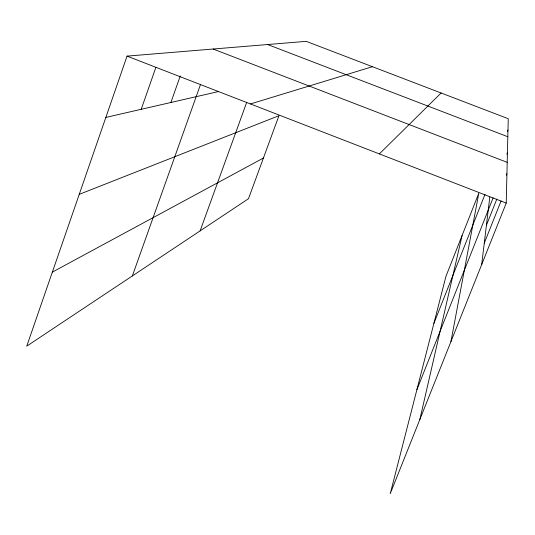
<?xml version="1.0" encoding="UTF-8"?>
<svg xmlns="http://www.w3.org/2000/svg" width="535" height="535" viewBox="0 0 535 535"><rect width="100%" height="100%" fill="white"/><g stroke="black" fill="none" stroke-linecap="round" stroke-linejoin="round"><path stroke-width="0.8" d="M450.931 341.624L478.818 193.175L445.963 276.294L390.249 493.651L506.23 203.086L508.25 118.716L306.241 41.349L127.042 56.121L26.75 346.152L248.487 198.719L278.956 115.7L79.24 194.352M481.701 264.537L489.799 197.061M419.841 419.507L462.066 235.567M141.213 109.3L155.825 67.53M170.899 102.486L180.262 75.97M132.352 275.933L200.618 84.182M200.117 230.879L246.729 102.265M507.374 131.55L507.982 130.018M433.898 323.367L485.024 194.285M506.832 154.14L507.441 152.609M416.912 389.634L493.13 197.783M486.409 225.282L496.828 199.107M506.317 175.233L506.933 173.694M484.262 243.164L501.101 200.906M379.362 153.913L441.094 92.996M52.356 272.101L263.414 158.039M250.447 103.95L372.413 66.694M105.843 117.426L217.932 91.686M267.654 44.532L507.815 136.746M213.131 49.026L507.207 162.352M127.042 56.121L506.23 203.086"/></g></svg>
